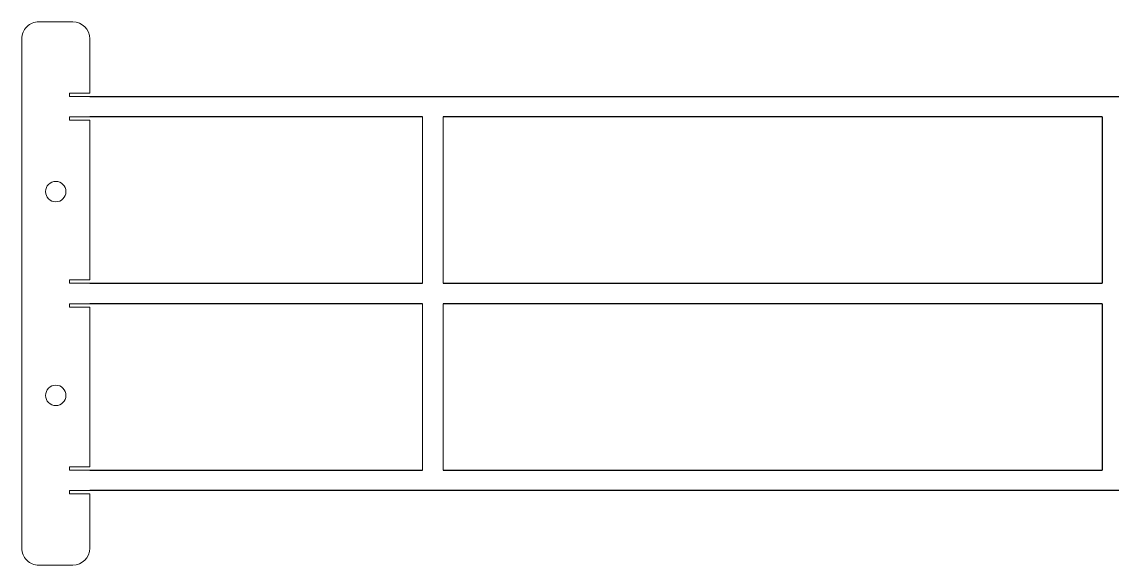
# Model space of a CAD drawing. Header units: millimetres. Extents: x 224 to 971, y -276 to 297.
# Drawn here: x 343.5 to 664.5, y -276.1 to -116.1 of the extents above; entities that cross this region are included whole.
import ezdxf

# ---------------------------------------------------------------- set-up
doc = ezdxf.new("R2010")
doc.units = ezdxf.units.MM

msp = doc.modelspace()

# ---------------------------------------------------------------- linework, layer by layer
at = {"color": 7, "linetype": 'Continuous', "lineweight": 15}
for p, q in [((348.499, -116.113), (358.499, -116.113)), ((343.499, -271.113), (343.499, -121.113)), ((363.499, -121.113), (363.499, -137.113)), ((357.499, -137.113), (357.499, -138.113)), ((357.499, -137.113), (363.499, -137.113)), ((357.499, -138.113), (363.499, -138.113)), ((363.499, -144.113), (357.499, -144.113)), ((357.499, -144.113), (357.499, -145.113)), ((461.499, -144.113), (461.499, -193.113)), ((467.499, -144.113), (467.499, -193.113)), ((363.499, -145.113), (357.499, -145.113)), ((363.499, -145.113), (363.499, -192.113)), ((357.499, -192.113), (357.499, -193.113)), ((357.499, -192.113), (363.499, -192.113)), ((357.499, -193.113), (363.499, -193.113)), ((363.499, -199.113), (357.499, -199.113)), ((357.499, -199.113), (357.499, -200.113)), ((363.499, -200.113), (357.499, -200.113)), ((363.499, -200.113), (363.499, -247.113)), ((461.499, -199.113), (461.499, -248.113)), ((467.499, -199.113), (467.499, -248.113)), ((357.499, -247.113), (357.499, -248.113)), ((357.499, -247.113), (363.499, -247.113)), ((357.499, -248.113), (363.499, -248.113)), ((363.499, -254.113), (357.499, -254.113)), ((357.499, -254.113), (357.499, -255.113)), ((363.499, -255.113), (357.499, -255.113)), ((363.499, -255.113), (363.499, -271.113)), ((358.499, -276.113), (348.499, -276.113))]:
    msp.add_line(p, q, dxfattribs=at)
for p, q in [((363.499, -138.113), (951.499, -138.113)), ((461.499, -144.113), (363.499, -144.113)), ((661.499, -144.113), (467.499, -144.113)), ((661.499, -144.113), (661.499, -193.113)), ((363.499, -193.113), (461.499, -193.113)), ((467.499, -193.113), (661.499, -193.113)), ((461.499, -199.113), (363.499, -199.113)), ((661.499, -199.113), (467.499, -199.113)), ((661.499, -199.113), (661.499, -248.113)), ((363.499, -248.113), (461.499, -248.113)), ((467.499, -248.113), (661.499, -248.113)), ((949.499, -254.113), (363.499, -254.113))]:
    msp.add_line(p, q)
for centre in [(353.499, -166.113), (353.499, -226.113)]:
    msp.add_circle(centre, 3, dxfattribs=at)
for centre, start, end in [((348.499, -121.113), 89.99982, 180.00018), ((358.499, -121.113), 0.00011, 89.99989), ((348.499, -271.113), 179.99982, 270.00018), ((358.499, -271.113), 270.00011, 359.99989)]:
    msp.add_arc(centre, 5, start, end, dxfattribs=at)

doc.saveas('drawing.dxf')
